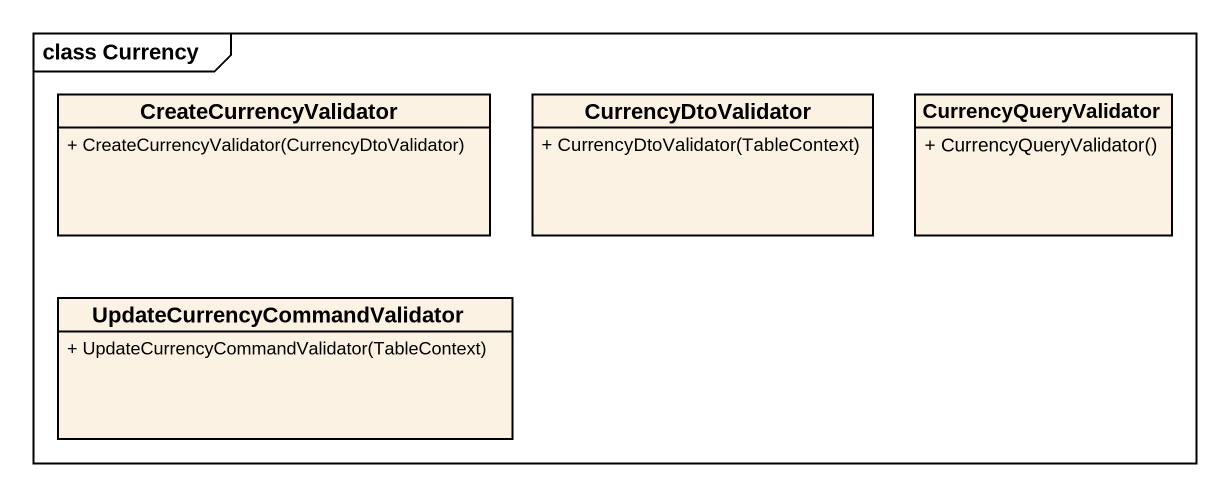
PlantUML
@startuml
mainframe class Currency
hide circle
hide empty members
skinparam classAttributeIconSize 0
class CreateCurrencyValidator {
  + CreateCurrencyValidator(CurrencyDtoValidator)
}
class CurrencyDtoValidator {
  + CurrencyDtoValidator(TableContext)
}
class CurrencyQueryValidator {
  + CurrencyQueryValidator()
}
class "UpdateCurrencyCommandValidator" as UpdateCurrencyCommandValidat {
  + UpdateCurrencyCommandValidator(TableContext)
}
@enduml
